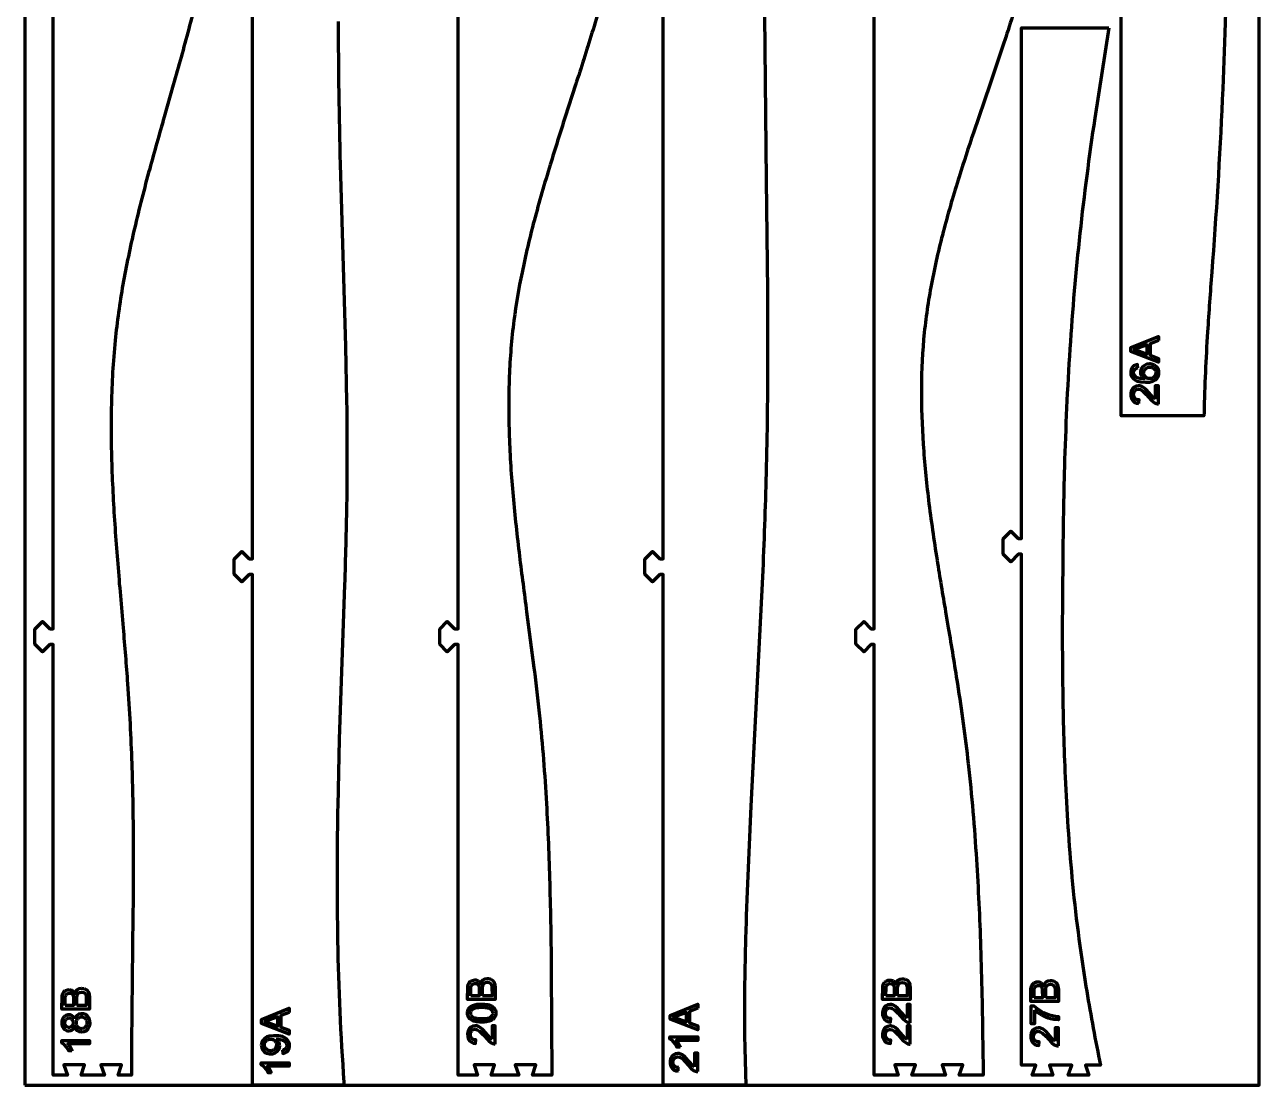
# Model space of a CAD drawing. Extents: x 233 to 1433, y 0 to 2800.
# Drawn here: x 233 to 1433, y 0 to 1031 of the extents above; entities that cross this region are included whole.
import ezdxf

# ---------------------------------------------------------------- set-up
doc = ezdxf.new("R2010")
doc.units = 0
doc.layers.add('mainlayer', color=1, linetype='CONTINUOUS', lineweight=100)

msp = doc.modelspace()

# ---------------------------------------------------------------- linework, layer by layer
at = {"layer": 'mainlayer', "color": 1}
for points in [[(233, 0), (1433, 0), (1433, 0), (1433, 2800), (1433, 2800), (233, 2800), (233, 2800), (233, 0)], [(1335.1, 723.8), (1326.9, 720.7), (1326.9, 720.7), (1326.9, 709.5), (1326.9, 709.5), (1335.1, 706.5), (1335.1, 706.5), (1335.1, 702.7), (1335.1, 702.7), (1308.2, 713), (1308.2, 713), (1308.2, 716.9), (1308.2, 716.9), (1335.1, 727.9), (1335.1, 727.9), (1335.1, 723.8)], [(1316.1, 713.4), (1324, 710.5), (1324, 710.5), (1324, 719.6), (1324, 719.6), (1311.5, 715.1), (1311.5, 715.1), (1311, 714.9)], [(1315, 697.3), (1314.7, 700.6), (1314.7, 700.6), (1312.6, 700), (1312.6, 700), (1310.8, 699.1), (1310.8, 699.1), (1309.4, 697.6), (1309.4, 697.6), (1308.5, 695.8), (1308.5, 695.8), (1308.1, 693.7), (1308.1, 693.7), (1308.2, 690.9), (1308.2, 690.9), (1309, 688.7), (1309, 688.7), (1310.4, 686.8), (1310.4, 686.8), (1312.1, 685.5), (1312.1, 685.5), (1314.4, 684.4), (1314.4, 684.4), (1318, 683.6), (1318, 683.6), (1322.5, 683.3), (1322.5, 683.3), (1326.4, 683.5), (1326.4, 683.5), (1329.6, 684.3), (1329.6, 684.3), (1332.1, 685.6), (1332.1, 685.6), (1333.8, 687.3), (1333.8, 687.3), (1334.9, 689.3), (1334.9, 689.3), (1335.5, 691.6), (1335.5, 691.6), (1335.3, 694.4), (1335.3, 694.4), (1334.6, 696.5), (1334.6, 696.5), (1333.3, 698.3), (1333.3, 698.3), (1331.6, 699.7), (1331.6, 699.7), (1331, 700)], [(1312.2, 696), (1313.7, 696.9), (1313.7, 696.9), (1315, 697.3)], [(1326.3, 701.1), (1323.6, 700.7), (1323.6, 700.7), (1321.3, 699.7), (1321.3, 699.7), (1319.5, 698.1), (1319.5, 698.1), (1318.2, 696.2), (1318.2, 696.2), (1317.6, 693.9), (1317.6, 693.9), (1317.6, 693.1)], [(1324, 697.3), (1323.3, 697)], [(1325.9, 697.7), (1325.5, 697.6)], [(1327.6, 697.6), (1326.7, 697.7)], [(1331.2, 696), (1330.4, 696.7)], [(1318.5, 689.5), (1319.6, 687.9), (1319.6, 687.9), (1321.2, 686.6), (1321.2, 686.6), (1316.9, 687), (1316.9, 687), (1314.4, 687.7), (1314.4, 687.7), (1312.6, 688.9), (1312.6, 688.9), (1311.4, 690.3), (1311.4, 690.3), (1310.8, 692), (1310.8, 692), (1310.8, 692.7)], [(1320.6, 693.5), (1320.5, 692.5)], [(1320.7, 691.2), (1320.8, 690.6)], [(1321, 694.7), (1320.8, 694.2)], [(1322.6, 688.2), (1322.9, 688)], [(1323.5, 687.7), (1324.8, 687.2)], [(1327.1, 687.1), (1327.9, 687.2)], [(1331.4, 689.1), (1331.7, 689.5)], [(1332.2, 690.3), (1332.8, 692.2), (1332.8, 692.2), (1332.8, 692.4)], [(1315.5, 679.9), (1313.3, 679.5), (1313.3, 679.5), (1311.3, 678.6), (1311.3, 678.6), (1309.7, 677), (1309.7, 677), (1308.6, 674.9), (1308.6, 674.9), (1308.1, 672.4), (1308.1, 672.4), (1308.2, 669.7), (1308.2, 669.7), (1308.8, 667.3), (1308.8, 667.3), (1310, 665.4), (1310, 665.4), (1311.8, 663.9), (1311.8, 663.9), (1314, 663), (1314, 663), (1315.8, 662.7)], [(1316.1, 665.9), (1316.2, 666.1), (1316.2, 666.1), (1313.9, 666.5), (1313.9, 666.5), (1312.6, 667.3), (1312.6, 667.3), (1311.6, 668.4), (1311.6, 668.4), (1311, 669.8), (1311, 669.8), (1310.8, 672), (1310.8, 672), (1311.3, 673.9), (1311.3, 673.9), (1312.1, 675.1)], [(1315.4, 676.5), (1317.4, 676.1), (1317.4, 676.1), (1319.7, 674.7), (1319.7, 674.7), (1323, 671.5), (1323, 671.5), (1328.3, 665.5), (1328.3, 665.5), (1331, 663.4), (1331, 663.4), (1332.8, 662.5)], [(1330.1, 668.1), (1322.9, 676.1), (1322.9, 676.1), (1320.3, 678.3), (1320.3, 678.3), (1318.7, 679.2)], [(1335.1, 662.1), (1335.1, 679.9), (1335.1, 679.9), (1331.9, 679.9), (1331.9, 679.9), (1331.9, 666.7)], [(1315.9, 663.9), (1316, 664.2)], [(690.4, 93.7), (690.4, 83.5), (690.4, 83.5), (663.5, 83.5), (663.5, 83.5), (663.7, 95.7), (663.7, 95.7), (664.2, 98), (664.2, 98), (664.4, 98.5)], [(668.5, 98.3), (670.2, 98.9), (670.2, 98.9), (672.1, 98.8), (672.1, 98.8), (673.4, 98.1), (673.4, 98.1), (674.3, 96.9), (674.3, 96.9), (674.8, 94.9), (674.8, 94.9), (674.8, 87), (674.8, 87), (666.7, 87)], [(666.7, 87), (666.8, 94.9), (666.8, 94.9), (667.1, 96.5)], [(666.9, 101.4), (669.1, 102.3), (669.1, 102.3), (670.4, 102.5)], [(673.7, 101.6), (675, 100.4), (675, 100.4), (676.1, 98.7), (676.1, 98.7), (677.1, 100.9), (677.1, 100.9), (678.6, 102.5), (678.6, 102.5), (680.4, 103.5), (680.4, 103.5), (682.6, 103.8)], [(678, 87), (678.1, 95.5), (678.1, 95.5), (678.6, 97.5), (678.6, 97.5), (679.5, 98.9), (679.5, 98.9), (680.9, 99.8), (680.9, 99.8), (682.6, 100.1), (682.6, 100.1), (684.4, 99.8), (684.4, 99.8), (685.8, 99), (685.8, 99), (686.6, 97.8), (686.6, 97.8), (687.2, 95.8), (687.2, 95.8), (687.3, 87), (687.3, 87), (678, 87)], [(686.2, 103), (687.9, 101.9), (687.9, 101.9), (689.1, 100.4), (689.1, 100.4), (690, 98.1), (690, 98.1), (690.4, 95), (690.4, 95), (690.4, 93.7)], [(1093.8, 93.6), (1093.8, 83.3), (1093.8, 83.3), (1066.9, 83.3), (1066.9, 83.3), (1067, 95.6), (1067, 95.6), (1067.5, 97.9), (1067.5, 97.9), (1067.7, 98.4)], [(1071.9, 98.2), (1073.6, 98.8), (1073.6, 98.8), (1075.5, 98.7), (1075.5, 98.7), (1076.8, 98), (1076.8, 98), (1077.7, 96.7), (1077.7, 96.7), (1078.1, 94.7), (1078.1, 94.7), (1078.2, 86.9), (1078.2, 86.9), (1070.1, 86.9)], [(1070.1, 86.9), (1070.2, 94.7), (1070.2, 94.7), (1070.5, 96.4)], [(1070.2, 101.3), (1072.4, 102.2), (1072.4, 102.2), (1073.8, 102.3)], [(1077, 101.4), (1078.4, 100.2), (1078.4, 100.2), (1079.5, 98.6), (1079.5, 98.6), (1080.5, 100.7), (1080.5, 100.7), (1081.9, 102.3), (1081.9, 102.3), (1083.8, 103.3), (1083.8, 103.3), (1086, 103.6)], [(1081.4, 86.9), (1081.5, 95.4), (1081.5, 95.4), (1082, 97.4), (1082, 97.4), (1082.9, 98.8), (1082.9, 98.8), (1084.3, 99.6), (1084.3, 99.6), (1086, 99.9), (1086, 99.9), (1087.8, 99.6), (1087.8, 99.6), (1089.1, 98.8), (1089.1, 98.8), (1090, 97.6), (1090, 97.6), (1090.6, 95.6), (1090.6, 95.6), (1090.6, 86.9), (1090.6, 86.9), (1081.4, 86.9)], [(1089.5, 102.8), (1091.3, 101.7), (1091.3, 101.7), (1092.4, 100.2), (1092.4, 100.2), (1093.4, 97.9), (1093.4, 97.9), (1093.8, 94.8), (1093.8, 94.8), (1093.8, 93.6)], [(1237.8, 91.8), (1237.8, 81.6), (1237.8, 81.6), (1210.9, 81.6), (1210.9, 81.6), (1211, 93.8), (1211, 93.8), (1211.5, 96.1), (1211.5, 96.1), (1211.7, 96.6)], [(1215.8, 96.4), (1217.6, 97), (1217.6, 97), (1219.5, 96.9), (1219.5, 96.9), (1220.8, 96.2), (1220.8, 96.2), (1221.7, 95), (1221.7, 95), (1222.1, 93), (1222.1, 93), (1222.2, 85.1), (1222.2, 85.1), (1214.1, 85.1)], [(1214.2, 99.5), (1216.4, 100.4), (1216.4, 100.4), (1217.8, 100.6)], [(1221, 99.6), (1222.4, 98.5), (1222.4, 98.5), (1223.5, 96.8), (1223.5, 96.8), (1224.5, 99), (1224.5, 99), (1225.9, 100.6), (1225.9, 100.6), (1227.8, 101.6), (1227.8, 101.6), (1230, 101.9)], [(1225.4, 85.1), (1225.5, 93.6), (1225.5, 93.6), (1226, 95.6), (1226, 95.6), (1226.9, 97), (1226.9, 97), (1228.3, 97.9), (1228.3, 97.9), (1230, 98.2), (1230, 98.2), (1231.8, 97.9), (1231.8, 97.9), (1233.1, 97.1), (1233.1, 97.1), (1234, 95.9), (1234, 95.9), (1234.6, 93.8), (1234.6, 93.8), (1234.6, 85.1), (1234.6, 85.1), (1225.4, 85.1)], [(1233.5, 101.1), (1235.3, 99.9), (1235.3, 99.9), (1236.4, 98.5), (1236.4, 98.5), (1237.3, 96.2), (1237.3, 96.2), (1237.8, 93.1), (1237.8, 93.1), (1237.8, 91.8)], [(296.1, 84.3), (296.1, 74), (296.1, 74), (269.2, 74), (269.2, 74), (269.3, 86.3), (269.3, 86.3), (269.8, 88.6), (269.8, 88.6), (270, 89.1)], [(274.2, 88.9), (275.9, 89.5), (275.9, 89.5), (277.8, 89.4), (277.8, 89.4), (279.1, 88.7), (279.1, 88.7), (280, 87.4), (280, 87.4), (280.4, 85.4), (280.4, 85.4), (280.5, 77.6), (280.5, 77.6), (272.4, 77.6)], [(272.4, 77.6), (272.5, 85.4), (272.5, 85.4), (272.8, 87)], [(272.5, 92), (274.7, 92.9), (274.7, 92.9), (276.1, 93)], [(279.3, 92.1), (280.7, 90.9), (280.7, 90.9), (281.8, 89.3), (281.8, 89.3), (282.8, 91.4), (282.8, 91.4), (284.2, 93), (284.2, 93), (286.1, 94), (286.1, 94), (288.3, 94.3)], [(283.7, 77.6), (283.8, 86.1), (283.8, 86.1), (284.3, 88.1), (284.3, 88.1), (285.2, 89.5), (285.2, 89.5), (286.6, 90.3), (286.6, 90.3), (288.3, 90.6), (288.3, 90.6), (290.1, 90.3), (290.1, 90.3), (291.4, 89.5), (291.4, 89.5), (292.3, 88.3), (292.3, 88.3), (292.9, 86.3), (292.9, 86.3), (292.9, 77.6), (292.9, 77.6), (283.7, 77.6)], [(291.8, 93.5), (293.6, 92.4), (293.6, 92.4), (294.7, 90.9), (294.7, 90.9), (295.7, 88.6), (295.7, 88.6), (296.1, 85.5), (296.1, 85.5), (296.1, 84.3)], [(1214.1, 85.1), (1214.2, 93), (1214.2, 93), (1214.5, 94.6)], [(490, 70.9), (481.9, 67.7), (481.9, 67.7), (481.9, 56.5), (481.9, 56.5), (490, 53.5), (490, 53.5), (490, 49.8), (490, 49.8), (463.1, 60.1), (463.1, 60.1), (463.1, 63.9), (463.1, 63.9), (490, 74.9), (490, 74.9), (490, 70.9)], [(887.3, 75), (879.1, 71.8), (879.1, 71.8), (879.1, 60.6), (879.1, 60.6), (887.3, 57.7), (887.3, 57.7), (887.3, 53.9), (887.3, 53.9), (860.4, 64.2), (860.4, 64.2), (860.4, 68), (860.4, 68), (887.3, 79), (887.3, 79), (887.3, 75)], [(1074.3, 78.6), (1072, 78.2), (1072, 78.2), (1070.1, 77.3), (1070.1, 77.3), (1068.4, 75.7), (1068.4, 75.7), (1067.3, 73.6), (1067.3, 73.6), (1066.8, 71.1), (1066.8, 71.1), (1066.9, 68.4), (1066.9, 68.4), (1067.6, 66), (1067.6, 66), (1068.8, 64.1), (1068.8, 64.1), (1070.5, 62.6), (1070.5, 62.6), (1072.8, 61.7), (1072.8, 61.7), (1074.6, 61.4), (1074.6, 61.4), (1074.9, 64.8), (1074.9, 64.8), (1072.7, 65.2), (1072.7, 65.2), (1071.3, 65.9), (1071.3, 65.9), (1070.3, 67.1), (1070.3, 67.1), (1069.7, 68.4), (1069.7, 68.4), (1069.6, 70.7), (1069.6, 70.7), (1070.1, 72.6), (1070.1, 72.6), (1070.9, 73.8)], [(1074.2, 75.2), (1076.1, 74.8), (1076.1, 74.8), (1078.4, 73.4), (1078.4, 73.4), (1081.8, 70.2), (1081.8, 70.2), (1087, 64.2), (1087, 64.2), (1089.7, 62.1), (1089.7, 62.1), (1091.5, 61.2)], [(1088.8, 66.8), (1081.7, 74.8), (1081.7, 74.8), (1079, 77), (1079, 77), (1077.4, 77.9)], [(1093.8, 60.8), (1093.8, 78.6), (1093.8, 78.6), (1090.6, 78.6), (1090.6, 78.6), (1090.6, 65.4)], [(1214.4, 72.9), (1214.4, 59.7), (1214.4, 59.7), (1211.3, 59.7), (1211.3, 59.7), (1211.3, 77.1), (1211.3, 77.1), (1213.8, 77.1), (1213.8, 77.1), (1217, 74.6), (1217, 74.6), (1221.1, 72)], [(1221.5, 68.1), (1216.8, 71), (1216.8, 71), (1214.4, 72.9)], [(271.2, 66.4), (269.9, 64.6), (269.9, 64.6), (269.2, 62.4), (269.2, 62.4), (269.1, 59.8), (269.1, 59.8), (269.6, 57.5), (269.6, 57.5), (270.6, 55.6), (270.6, 55.6), (271.1, 55.1)], [(276, 53), (277.8, 53.2), (277.8, 53.2), (279.4, 54), (279.4, 54), (280.6, 55.2), (280.6, 55.2), (281.5, 57), (281.5, 57), (282.4, 54.8), (282.4, 54.8), (283.9, 53.2), (283.9, 53.2), (285.9, 52.2), (285.9, 52.2), (288.3, 51.9), (288.3, 51.9), (290.8, 52.2), (290.8, 52.2), (293, 53.3), (293, 53.3), (294.8, 55), (294.8, 55), (296, 57.2), (296, 57.2), (296.5, 59.8), (296.5, 59.8), (296.4, 62.7), (296.4, 62.7), (295.7, 65.1), (295.7, 65.1), (294.2, 67.2), (294.2, 67.2), (292.3, 68.7), (292.3, 68.7), (290.1, 69.5), (290.1, 69.5), (287.8, 69.6), (287.8, 69.6), (285.6, 69.1), (285.6, 69.1), (283.7, 68), (283.7, 68), (282.3, 66.2), (282.3, 66.2), (281.5, 64.6)], [(281.5, 64.6), (280.3, 66.7), (280.3, 66.7), (279, 67.8), (279, 67.8), (277.5, 68.4), (277.5, 68.4), (276.1, 68.5)], [(471.1, 60.5), (479, 57.5), (479, 57.5), (479, 66.6), (479, 66.6), (466.5, 62.1), (466.5, 62.1), (466, 61.9)], [(677.2, 61.4), (676.8, 61.4)], [(687.8, 68.4), (687.9, 68.5)], [(868.3, 64.6), (876.2, 61.6), (876.2, 61.6), (876.2, 70.7), (876.2, 70.7), (863.7, 66.2), (863.7, 66.2), (863.2, 66)], [(1230.4, 68.1), (1234.9, 67.2), (1234.9, 67.2), (1237.8, 66.9), (1237.8, 66.9), (1237.8, 63.5), (1237.8, 63.5), (1233.3, 64), (1233.3, 64), (1230.1, 64.7)], [(483.5, 34.2), (483.8, 31), (483.8, 31), (486, 31.5), (486, 31.5), (487.8, 32.5), (487.8, 32.5), (489.2, 33.9), (489.2, 33.9), (490.1, 35.7), (490.1, 35.7), (490.5, 37.8), (490.5, 37.8), (490.4, 40), (490.4, 40), (489.9, 42), (489.9, 42), (488.9, 43.7), (488.9, 43.7), (487.5, 45.2), (487.5, 45.2), (485.7, 46.4), (485.7, 46.4), (483.5, 47.3), (483.5, 47.3), (479.6, 48), (479.6, 48), (474.8, 48.1), (474.8, 48.1), (470.8, 47.7), (470.8, 47.7), (468.5, 47), (468.5, 47), (466.2, 45.6), (466.2, 45.6), (464.4, 43.7)], [(670.9, 57.8), (668.7, 57.5), (668.7, 57.5), (666.7, 56.6), (666.7, 56.6), (665.1, 55), (665.1, 55), (664, 52.9), (664, 52.9), (663.5, 50.4), (663.5, 50.4), (663.6, 47.6), (663.6, 47.6), (664.2, 45.3), (664.2, 45.3), (665.4, 43.3), (665.4, 43.3), (667.2, 41.9), (667.2, 41.9), (669.4, 41), (669.4, 41), (671.2, 40.7), (671.2, 40.7), (671.6, 44.1), (671.6, 44.1), (669.3, 44.5), (669.3, 44.5), (668, 45.2), (668, 45.2), (667, 46.3), (667, 46.3), (666.4, 47.7), (666.4, 47.7), (666.2, 49.9), (666.2, 49.9), (666.7, 51.9), (666.7, 51.9), (667.5, 53)], [(670.8, 54.4), (672.8, 54), (672.8, 54), (675.1, 52.7), (675.1, 52.7), (678.4, 49.4), (678.4, 49.4), (683.7, 43.5), (683.7, 43.5), (686.3, 41.4), (686.3, 41.4), (688.1, 40.5)], [(685.5, 46.1), (678.3, 54.1), (678.3, 54.1), (675.7, 56.3), (675.7, 56.3), (674.1, 57.2)], [(690.4, 40.1), (690.4, 57.9), (690.4, 57.9), (687.3, 57.9), (687.3, 57.9), (687.3, 44.7)], [(1074.3, 57.7), (1072, 57.3), (1072, 57.3), (1070.1, 56.4), (1070.1, 56.4), (1068.4, 54.8), (1068.4, 54.8), (1067.3, 52.7), (1067.3, 52.7), (1066.8, 50.2), (1066.8, 50.2), (1066.9, 47.5), (1066.9, 47.5), (1067.6, 45.1), (1067.6, 45.1), (1068.8, 43.2), (1068.8, 43.2), (1070.5, 41.7), (1070.5, 41.7), (1072.8, 40.8), (1072.8, 40.8), (1074.6, 40.5), (1074.6, 40.5), (1074.9, 43.9), (1074.9, 43.9), (1072.7, 44.3), (1072.7, 44.3), (1071.3, 45.1), (1071.3, 45.1), (1070.3, 46.2), (1070.3, 46.2), (1069.7, 47.6), (1069.7, 47.6), (1069.6, 49.8), (1069.6, 49.8), (1070.1, 51.7), (1070.1, 51.7), (1070.9, 52.9)], [(1074.2, 54.3), (1076.1, 53.9), (1076.1, 53.9), (1078.4, 52.5), (1078.4, 52.5), (1081.8, 49.3), (1081.8, 49.3), (1087, 43.3), (1087, 43.3), (1089.7, 41.2), (1089.7, 41.2), (1091.5, 40.3)], [(1088.8, 45.9), (1081.7, 53.9), (1081.7, 53.9), (1079, 56.1), (1079, 56.1), (1077.4, 57)], [(1093.8, 39.9), (1093.8, 57.7), (1093.8, 57.7), (1090.6, 57.7), (1090.6, 57.7), (1090.6, 44.5)], [(1218.3, 55.9), (1216, 55.6), (1216, 55.6), (1214.1, 54.6), (1214.1, 54.6), (1212.4, 53.1), (1212.4, 53.1), (1211.3, 51), (1211.3, 51), (1210.8, 48.5), (1210.8, 48.5), (1210.9, 45.7), (1210.9, 45.7), (1211.6, 43.3), (1211.6, 43.3), (1212.8, 41.4), (1212.8, 41.4), (1214.5, 40), (1214.5, 40), (1216.8, 39.1), (1216.8, 39.1), (1218.6, 38.8), (1218.6, 38.8), (1218.9, 42.2), (1218.9, 42.2), (1216.7, 42.6), (1216.7, 42.6), (1215.3, 43.3), (1215.3, 43.3), (1214.3, 44.4), (1214.3, 44.4), (1213.7, 45.8), (1213.7, 45.8), (1213.5, 48), (1213.5, 48), (1214.1, 49.9), (1214.1, 49.9), (1214.9, 51.1)], [(1218.2, 52.5), (1220.1, 52.1), (1220.1, 52.1), (1222.4, 50.8), (1222.4, 50.8), (1225.8, 47.5), (1225.8, 47.5), (1231, 41.6), (1231, 41.6), (1233.7, 39.4), (1233.7, 39.4), (1235.5, 38.6)], [(1232.8, 44.2), (1225.7, 52.2), (1225.7, 52.2), (1223, 54.4), (1223, 54.4), (1221.4, 55.2)], [(1237.8, 38.2), (1237.8, 55.9), (1237.8, 55.9), (1234.6, 55.9), (1234.6, 55.9), (1234.6, 42.8)], [(279, 33.6), (275.9, 33.6), (275.9, 33.6), (274, 36.8), (274, 36.8), (271.8, 39.4), (271.8, 39.4), (269.5, 41.1), (269.5, 41.1), (269.1, 41.4), (269.1, 41.4), (269.1, 43.5), (269.1, 43.5), (296.1, 43.5), (296.1, 43.5), (296.1, 40.2), (296.1, 40.2), (275.1, 40.2), (275.1, 40.2), (276.8, 38), (276.8, 38), (278.7, 34.4), (278.7, 34.4), (279, 33.6)], [(463, 38.9), (463.4, 36.4), (463.4, 36.4), (464.4, 34.2), (464.4, 34.2), (466.2, 32.3), (466.2, 32.3), (468.4, 31.1), (468.4, 31.1), (471.1, 30.5), (471.1, 30.5), (474, 30.6), (474, 30.6), (476.5, 31.4), (476.5, 31.4), (478.5, 32.8), (478.5, 32.8), (480, 34.7), (480, 34.7), (480.8, 36.8), (480.8, 36.8), (480.9, 38.4)], [(471.9, 44.5), (471.5, 44.5)], [(479.9, 42.2), (478.5, 44), (478.5, 44), (477.4, 44.9)], [(870.2, 37.1), (867, 37.1), (867, 37.1), (865.2, 40.3), (865.2, 40.3), (862.9, 42.9), (862.9, 42.9), (860.7, 44.7), (860.7, 44.7), (860.2, 44.9), (860.2, 44.9), (860.2, 47), (860.2, 47), (887.3, 47), (887.3, 47), (887.3, 43.7), (887.3, 43.7), (866.2, 43.7), (866.2, 43.7), (867.9, 41.5), (867.9, 41.5), (869.9, 37.9), (869.9, 37.9), (870.2, 37.1)], [(867.7, 31), (865.5, 30.7), (865.5, 30.7), (863.5, 29.7), (863.5, 29.7), (861.9, 28.2), (861.9, 28.2), (860.8, 26.1), (860.8, 26.1), (860.3, 23.6), (860.3, 23.6), (860.4, 20.8), (860.4, 20.8), (861, 18.4), (861, 18.4), (862.2, 16.5), (862.2, 16.5), (864, 15.1), (864, 15.1), (866.2, 14.2), (866.2, 14.2), (868, 13.9)], [(868.4, 17.3), (866.1, 17.7), (866.1, 17.7), (864.8, 18.4), (864.8, 18.4), (863.8, 19.5), (863.8, 19.5), (863.2, 20.9), (863.2, 20.9), (863, 23.1), (863, 23.1), (863.5, 25), (863.5, 25), (864.3, 26.2)], [(867.6, 27.6), (869.6, 27.2), (869.6, 27.2), (871.9, 25.9), (871.9, 25.9), (875.2, 22.6), (875.2, 22.6), (880.5, 16.7), (880.5, 16.7), (883.2, 14.5), (883.2, 14.5), (885, 13.7)], [(882.3, 19.3), (875.1, 27.3), (875.1, 27.3), (872.5, 29.5), (872.5, 29.5), (870.9, 30.4)], [(887.3, 13.3), (887.3, 31.1), (887.3, 31.1), (884.1, 31.1), (884.1, 31.1), (884.1, 17.9)], [(473, 12.1), (469.8, 12.1), (469.8, 12.1), (467.9, 15.3), (467.9, 15.3), (465.7, 17.9), (465.7, 17.9), (463.5, 19.7), (463.5, 19.7), (463, 19.9), (463, 19.9), (463, 22), (463, 22), (490, 22), (490, 22), (490, 18.7), (490, 18.7), (469, 18.7), (469, 18.7), (470.7, 16.5), (470.7, 16.5), (472.7, 12.9), (472.7, 12.9), (473, 12.1)]]:
    msp.add_lwpolyline(points, dxfattribs=at)
at = {"layer": 'mainlayer', "color": 0}
for points in [[(1416.6, 1451.2), (1412.2, 1359.9), (1412.2, 1359.9), (1407.4, 1260.3), (1407.4, 1260.3), (1404.9, 1193.9), (1404.9, 1193.9), (1399.6, 1022.8), (1399.6, 1022.8), (1397.5, 968.4)], [(543.3, 3), (543.6, 0), (543.6, 0), (454.4, 0), (454.4, 0), (454.4, 496.3), (454.4, 496.3), (451.2, 496.3), (451.2, 496.3), (444, 489.2), (444, 489.2), (436.6, 496.6), (436.6, 496.6), (436.6, 511.4), (436.6, 511.4), (444, 518.8), (444, 518.8), (451.2, 511.7), (451.2, 511.7), (454.4, 511.7), (454.4, 511.7), (454.4, 1426.3)], [(933.9, 3), (934.1, 0), (934.1, 0), (853.5, 0), (853.5, 0), (853.5, 496.3), (853.5, 496.3), (850.3, 496.3), (850.3, 496.3), (843.2, 489.2), (843.2, 489.2), (835.7, 496.6), (835.7, 496.6), (835.7, 511.4), (835.7, 511.4), (843.2, 518.8), (843.2, 518.8), (850.3, 511.7), (850.3, 511.7), (853.5, 511.7), (853.5, 511.7), (853.5, 1426.3)], [(338.2, 165.2), (336.8, 41), (336.8, 41), (336.7, 10), (336.7, 10), (323.8, 10), (323.8, 10), (327.1, 20), (327.1, 20), (307.1, 20), (307.1, 20), (310.5, 10), (310.5, 10), (287.8, 10), (287.8, 10), (291.1, 20), (291.1, 20), (271.1, 20), (271.1, 20), (274.5, 10), (274.5, 10), (260.8, 10), (260.8, 10), (260.8, 428.3), (260.8, 428.3), (257.6, 428.3), (257.6, 428.3), (250.4, 421.2), (250.4, 421.2), (243, 428.6), (243, 428.6), (243, 443.4), (243, 443.4), (250.4, 450.8), (250.4, 450.8), (257.6, 443.7), (257.6, 443.7), (260.8, 443.7), (260.8, 443.7), (260.8, 1358.3)], [(744.8, 110.9), (745.5, 10), (745.5, 10), (726.5, 10), (726.5, 10), (729.8, 20), (729.8, 20), (709.8, 20), (709.8, 20), (713.2, 10), (713.2, 10), (686.5, 10), (686.5, 10), (689.8, 20), (689.8, 20), (669.8, 20), (669.8, 20), (673.2, 10), (673.2, 10), (654.2, 10), (654.2, 10), (654.2, 428.3), (654.2, 428.3), (650.9, 428.3), (650.9, 428.3), (643.8, 421.2), (643.8, 421.2), (636.4, 428.6), (636.4, 428.6), (636.4, 443.4), (636.4, 443.4), (643.8, 450.8), (643.8, 450.8), (650.9, 443.7), (650.9, 443.7), (654.2, 443.7), (654.2, 443.7), (654.2, 1358.3)], [(1164.2, 41), (1164.5, 10), (1164.5, 10), (1141.4, 10), (1141.4, 10), (1144.7, 20), (1144.7, 20), (1124.7, 20), (1124.7, 20), (1128, 10), (1128, 10), (1095.4, 10), (1095.4, 10), (1098.7, 20), (1098.7, 20), (1078.7, 20), (1078.7, 20), (1082, 10), (1082, 10), (1058.8, 10), (1058.8, 10), (1058.8, 428.3), (1058.8, 428.3), (1055.6, 428.3), (1055.6, 428.3), (1048.5, 421.2), (1048.5, 421.2), (1041, 428.6), (1041, 428.6), (1041, 443.4), (1041, 443.4), (1048.5, 450.8), (1048.5, 450.8), (1055.6, 443.7), (1055.6, 443.7), (1058.8, 443.7), (1058.8, 443.7), (1058.8, 1358.3)], [(1379.3, 653.8), (1379.2, 650.6), (1379.2, 650.6), (1298.9, 650.6), (1298.9, 650.6), (1298.9, 1147)], [(951.7, 1072.3), (953.8, 879.7), (953.8, 879.7), (954.9, 771.9), (954.9, 771.9), (955.1, 710.3)], [(1277.7, 24), (1278.6, 19.7), (1278.6, 19.7), (1264.1, 19.7), (1264.1, 19.7), (1267.4, 9.7), (1267.4, 9.7), (1247.4, 9.7), (1247.4, 9.7), (1250.7, 19.7), (1250.7, 19.7), (1229.1, 19.7), (1229.1, 19.7), (1232.4, 9.7), (1232.4, 9.7), (1212.4, 9.7), (1212.4, 9.7), (1215.7, 19.7), (1215.7, 19.7), (1201.8, 19.7), (1201.8, 19.7), (1201.8, 516.1), (1201.8, 516.1), (1198.5, 516.1), (1198.5, 516.1), (1191.4, 508.9), (1191.4, 508.9), (1183.9, 516.3), (1183.9, 516.3), (1183.9, 531.2), (1183.9, 531.2), (1191.4, 538.6), (1191.4, 538.6), (1198.5, 531.4), (1198.5, 531.4), (1201.8, 531.4), (1201.8, 531.4), (1201.8, 1027.7), (1201.8, 1027.7), (1286.8, 1027.7)], [(1286.8, 1027.7), (1273.1, 939.9)], [(377.4, 972.3), (368.6, 941.2)], [(768.4, 972.3), (758.4, 941.2)], [(1171, 972.3), (1155.1, 925.7)], [(539.7, 895.1), (544.8, 718), (544.8, 718), (545.9, 664.1)], [(1387.6, 800.8), (1386.8, 790.2)], [(1242, 511.5), (1241.7, 477.6)], [(950.1, 494.2), (945.3, 398.6), (945.3, 398.6), (938.8, 271.3), (938.8, 271.3), (935.3, 188.7), (935.3, 188.7), (934.4, 164.8)], [(543.9, 486.3), (538.8, 336.3), (538.8, 336.3), (537.3, 271.3), (537.3, 271.3), (537.2, 266.9)], [(326, 475.6), (328.7, 444.6)], [(720.9, 460.1), (728, 405.8)], [(1128.1, 460.1), (1130.7, 444.6)]]:
    msp.add_lwpolyline(points, dxfattribs=at)
for points in [[(406, 1080.9), (401.8, 1062.7), (397.3, 1044.6), (392.4, 1026.6)], [(800, 1077), (795.2, 1058.8), (789.9, 1040.7), (784.4, 1022.7)], [(1203.5, 1073.1), (1198.2, 1054.9), (1192.6, 1036.8), (1186.6, 1018.8)], [(537.8, 1033.8), (537.8, 987.6), (538.4, 941.4), (539.7, 895.1)], [(392.4, 1026.6), (387.6, 1008.4), (382.6, 990.3), (377.4, 972.3)], [(784.4, 1022.7), (779.2, 1005.8), (773.9, 989), (768.4, 972.3)], [(1186.6, 1018.8), (1181.5, 1003.3), (1176.3, 987.7), (1171, 972.3)], [(1397.5, 968.4), (1395.1, 912.5), (1391.8, 856.6), (1387.6, 800.8)], [(368.6, 941.2), (363.8, 924.4), (359.1, 907.6), (354.5, 890.8)], [(758.4, 941.2), (753.4, 925.7), (748.6, 910.2), (743.8, 894.7)], [(1273.1, 939.9), (1261.9, 865.5), (1253.8, 790.8), (1248.9, 715.8)], [(1155.1, 925.7), (1150.4, 911.5), (1145.7, 897.3), (1141.3, 883)], [(354.5, 890.8), (349.2, 871.5), (344.3, 852.1), (339.7, 832.6)], [(743.8, 894.7), (738.3, 876.7), (733.1, 858.5), (728.2, 840.3)], [(1141.3, 883), (1136, 866.3), (1131.1, 849.5), (1126.6, 832.6)], [(728.2, 840.3), (723.8, 823.6), (719.9, 806.8), (716.4, 789.9)], [(339.7, 832.6), (335.5, 814.6), (331.8, 796.5), (328.5, 778.3)], [(1126.6, 832.6), (1122.2, 815.9), (1118.3, 799.1), (1115, 782.1)], [(716.4, 789.9), (713.2, 774.5), (710.6, 758.9), (708.5, 743.3)], [(1115, 782.1), (1111.7, 765.4), (1109.2, 748.6), (1107.4, 731.7)], [(1386.8, 790.2), (1385.3, 770.9), (1383.9, 751.6), (1382.7, 732.2)], [(328.5, 778.3), (325.3, 760.2), (322.8, 742.1), (321, 723.9)], [(708.5, 743.3), (706.2, 725.3), (704.7, 707.2), (704, 689)], [(1382.7, 732.2), (1381, 706.1), (1379.9, 680), (1379.3, 653.8)], [(321, 723.9), (318.9, 703.3), (317.7, 682.6), (317.3, 661.9)], [(1107.4, 731.7), (1105.6, 713.6), (1104.6, 695.5), (1104.6, 677.4)], [(955.1, 710.3), (955.1, 671.8), (954.6, 633.3), (953.7, 594.7)], [(1248.9, 715.8), (1246.4, 677.6), (1244.7, 639.3), (1243.6, 601)], [(704, 689), (703.3, 669.6), (703.3, 650.2), (704, 630.8)], [(1104.6, 677.4), (1104.5, 659.2), (1105.1, 641.1), (1106.3, 623.1)], [(317.3, 661.9), (316.8, 641.2), (317, 620.5), (317.7, 599.8)], [(545.9, 664.1), (546.4, 630.7), (546.4, 597.3), (545.9, 563.9)], [(704, 630.8), (704.7, 611.4), (705.9, 592), (707.7, 572.6)], [(1106.3, 623.1), (1107.6, 604.9), (1109.3, 586.8), (1111.5, 568.7)], [(1243.6, 601), (1242.8, 571.2), (1242.3, 541.3), (1242, 511.5)], [(317.7, 599.8), (318.5, 579.1), (319.6, 558.4), (321.1, 537.7)], [(953.7, 594.7), (952.8, 561.2), (951.6, 527.7), (950.1, 494.2)], [(707.7, 572.6), (709.5, 553.2), (711.6, 533.8), (713.9, 514.4)], [(1111.5, 568.7), (1114, 549.3), (1116.7, 529.9), (1119.8, 510.5)], [(545.9, 563.9), (545.4, 538.1), (544.8, 512.2), (543.9, 486.3)], [(321.1, 537.7), (322.6, 517), (324.2, 496.3), (326, 475.6)], [(713.9, 514.4), (716.2, 496.3), (718.5, 478.2), (720.9, 460.1)], [(1119.8, 510.5), (1122.5, 493.7), (1125.2, 476.9), (1128.1, 460.1)], [(1241.7, 477.6), (1241.4, 446.5), (1241.5, 415.4), (1241.9, 384.3)], [(328.7, 444.6), (330.2, 426.5), (331.7, 408.4), (333, 390.2)], [(1130.7, 444.6), (1133.8, 426.5), (1136.8, 408.4), (1139.6, 390.2)], [(728, 405.8), (730, 390.3), (731.7, 374.7), (733.4, 359.2)], [(333, 390.2), (334.9, 364.4), (336.2, 338.5), (337.1, 312.6)], [(1139.6, 390.2), (1143.7, 364.5), (1147.2, 338.6), (1150.1, 312.6)], [(1241.9, 384.3), (1242.2, 356), (1243.1, 327.8), (1244.3, 299.5)], [(733.4, 359.2), (736.3, 330.8), (738.5, 302.3), (740.1, 273.8)], [(337.1, 312.6), (337.8, 289.4), (338.3, 266.1), (338.4, 242.8)], [(1150.1, 312.6), (1153.5, 281.7), (1156.1, 250.6), (1158.1, 219.5)], [(1244.3, 299.5), (1245.7, 267), (1247.9, 234.5), (1250.9, 202)], [(537.2, 266.9), (536.5, 224.7), (536.5, 182.5), (537.2, 140.3)], [(740.1, 273.8), (741.6, 248), (742.6, 222.1), (743.3, 196.2)], [(338.4, 242.8), (338.5, 216.9), (338.5, 191.1), (338.2, 165.2)], [(1158.1, 219.5), (1159.9, 191.1), (1161.2, 162.6), (1162.1, 134.2)], [(743.3, 196.2), (744.1, 167.8), (744.6, 139.3), (744.8, 110.9)], [(1250.9, 202), (1254.2, 166.6), (1258.8, 131.2), (1264.5, 96.1)], [(934.4, 164.8), (933.7, 143.1), (933.1, 121.4), (932.8, 99.8)], [(537.2, 140.3), (537.9, 94.5), (540, 48.7), (543.3, 3)], [(1162.1, 134.2), (1163.1, 103.1), (1163.8, 72.1), (1164.2, 41)], [(932.8, 99.8), (932.3, 67.5), (932.7, 35.2), (933.9, 3)], [(1264.5, 96.1), (1268.5, 72), (1272.9, 47.9), (1277.7, 24)]]:
    msp.add_open_spline(points, degree=3, dxfattribs=at)
at = {"layer": 'mainlayer', "color": 1}
for points in [[(1311, 714.9), (1312.7, 714.5), (1314.4, 714.1), (1316.1, 713.4)], [(1311.6, 695.4), (1311.8, 695.6), (1312, 695.9), (1312.2, 696)], [(1323.3, 697), (1322.7, 696.7), (1322.2, 696.3), (1321.7, 695.8)], [(1325.5, 697.6), (1325, 697.6), (1324.5, 697.5), (1324, 697.3)], [(1326.3, 697.7), (1326.1, 697.7), (1326, 697.7), (1325.9, 697.7)], [(1327.9, 700.9), (1327.4, 701), (1326.8, 701.1), (1326.3, 701.1)], [(1326.7, 697.7), (1326.6, 697.7), (1326.4, 697.7), (1326.3, 697.7)], [(1328.8, 697.4), (1328.4, 697.5), (1328, 697.6), (1327.6, 697.6)], [(1331, 700), (1330, 700.5), (1329, 700.8), (1327.9, 700.9)], [(1329.8, 697), (1329.5, 697.2), (1329.1, 697.3), (1328.8, 697.4)], [(1330.4, 696.7), (1330.2, 696.8), (1330, 696.9), (1329.8, 697)], [(1331.7, 695.6), (1331.6, 695.7), (1331.4, 695.9), (1331.2, 696)], [(1310.8, 692.7), (1310.8, 693.2), (1310.8, 693.7), (1311, 694.1)], [(1311, 694.1), (1311.1, 694.6), (1311.3, 695), (1311.6, 695.4)], [(1317.6, 693.1), (1317.6, 692.3), (1317.7, 691.4), (1318, 690.7)], [(1318, 690.7), (1318.1, 690.3), (1318.3, 689.9), (1318.5, 689.5)], [(1320.5, 692.5), (1320.5, 692.1), (1320.6, 691.6), (1320.7, 691.2)], [(1320.8, 694.2), (1320.7, 693.9), (1320.7, 693.7), (1320.6, 693.5)], [(1320.8, 690.6), (1321, 690.1), (1321.3, 689.6), (1321.6, 689.2)], [(1321.3, 695.3), (1321.2, 695.1), (1321.1, 694.9), (1321, 694.7)], [(1321.7, 695.8), (1321.6, 695.6), (1321.5, 695.5), (1321.3, 695.3)], [(1321.6, 689.2), (1321.8, 689), (1321.9, 688.8), (1322.1, 688.7)], [(1322.1, 688.7), (1322.3, 688.5), (1322.4, 688.4), (1322.6, 688.2)], [(1322.9, 688), (1323.1, 687.9), (1323.3, 687.8), (1323.5, 687.7)], [(1324.8, 687.2), (1325.3, 687.1), (1325.8, 687.1), (1326.3, 687.1)], [(1326.3, 687.1), (1326.6, 687.1), (1326.9, 687.1), (1327.1, 687.1)], [(1327.9, 687.2), (1328.1, 687.3), (1328.2, 687.3), (1328.4, 687.4)], [(1328.4, 687.4), (1328.7, 687.5), (1329.1, 687.6), (1329.4, 687.7)], [(1329.4, 687.7), (1329.5, 687.8), (1329.7, 687.9), (1329.9, 687.9)], [(1329.9, 687.9), (1330.5, 688.2), (1331, 688.6), (1331.4, 689.1)], [(1332.1, 695), (1332, 695.2), (1331.8, 695.4), (1331.7, 695.6)], [(1331.7, 689.5), (1331.9, 689.8), (1332.1, 690), (1332.2, 690.3)], [(1332.7, 693.3), (1332.6, 693.9), (1332.4, 694.5), (1332.1, 695)], [(1332.8, 692.8), (1332.8, 693), (1332.8, 693.2), (1332.7, 693.3)], [(1332.8, 692.4), (1332.8, 692.6), (1332.8, 692.7), (1332.8, 692.8)], [(1312.1, 675.1), (1312.5, 675.4), (1312.9, 675.7), (1313.3, 675.9)], [(1313.3, 675.9), (1313.7, 676.2), (1314.2, 676.3), (1314.6, 676.4)], [(1314.6, 676.4), (1314.9, 676.4), (1315.2, 676.5), (1315.4, 676.5)], [(1318.7, 679.2), (1317.7, 679.6), (1316.6, 679.9), (1315.5, 679.9)], [(1315.8, 662.7), (1315.8, 662.9), (1315.9, 663.1), (1315.9, 663.3)], [(1315.9, 663.3), (1315.9, 663.5), (1315.9, 663.7), (1315.9, 663.9)], [(1316, 664.7), (1316, 664.9), (1316.1, 665.1), (1316.1, 665.3)], [(1316, 664.2), (1316, 664.4), (1316, 664.5), (1316, 664.7)], [(1316.1, 665.3), (1316.1, 665.5), (1316.1, 665.7), (1316.1, 665.9)], [(1331.9, 666.7), (1331.2, 667.1), (1330.6, 667.6), (1330.1, 668.1)], [(1332.8, 662.5), (1333.5, 662.2), (1334.3, 662.1), (1335.1, 662.1)], [(664.4, 98.5), (664.6, 99.1), (665, 99.7), (665.5, 100.2)], [(665.5, 100.2), (665.9, 100.7), (666.3, 101.1), (666.9, 101.4)], [(667.1, 96.5), (667.2, 96.8), (667.4, 97.2), (667.6, 97.5)], [(667.6, 97.5), (667.8, 97.8), (668.1, 98.1), (668.5, 98.3)], [(670.4, 102.5), (671.1, 102.5), (671.7, 102.4), (672.3, 102.2)], [(672.3, 102.2), (672.8, 102), (673.3, 101.8), (673.7, 101.6)], [(682.6, 103.8), (683.5, 103.8), (684.3, 103.7), (685.1, 103.4)], [(685.1, 103.4), (685.5, 103.3), (685.8, 103.2), (686.2, 103)], [(1067.7, 98.4), (1068, 99), (1068.4, 99.6), (1068.8, 100.1)], [(1068.8, 100.1), (1069.2, 100.5), (1069.7, 100.9), (1070.2, 101.3)], [(1070.5, 96.4), (1070.6, 96.7), (1070.7, 97), (1070.9, 97.3)], [(1070.9, 97.3), (1071.2, 97.6), (1071.5, 98), (1071.9, 98.2)], [(1073.8, 102.3), (1074.4, 102.3), (1075.1, 102.2), (1075.7, 102)], [(1075.7, 102), (1076.2, 101.9), (1076.6, 101.7), (1077, 101.4)], [(1086, 103.6), (1086.8, 103.6), (1087.7, 103.5), (1088.5, 103.3)], [(1088.5, 103.3), (1088.8, 103.1), (1089.2, 103), (1089.5, 102.8)], [(1211.7, 96.6), (1212, 97.2), (1212.4, 97.8), (1212.8, 98.3)], [(1212.8, 98.3), (1213.2, 98.8), (1213.7, 99.2), (1214.2, 99.5)], [(1214.9, 95.5), (1215.2, 95.9), (1215.5, 96.2), (1215.8, 96.4)], [(1217.8, 100.6), (1218.4, 100.6), (1219.1, 100.5), (1219.7, 100.3)], [(1219.7, 100.3), (1220.2, 100.1), (1220.6, 99.9), (1221, 99.6)], [(1230, 101.9), (1230.8, 101.9), (1231.7, 101.8), (1232.5, 101.5)], [(1232.5, 101.5), (1232.8, 101.4), (1233.2, 101.3), (1233.5, 101.1)], [(270, 89.1), (270.3, 89.7), (270.7, 90.3), (271.1, 90.8)], [(271.1, 90.8), (271.5, 91.2), (272, 91.6), (272.5, 92)], [(272.8, 87), (272.9, 87.4), (273, 87.7), (273.2, 88)], [(273.2, 88), (273.5, 88.3), (273.8, 88.6), (274.2, 88.9)], [(276.1, 93), (276.7, 93), (277.4, 92.9), (278, 92.7)], [(278, 92.7), (278.5, 92.6), (278.9, 92.4), (279.3, 92.1)], [(288.3, 94.3), (289.1, 94.3), (290, 94.2), (290.8, 94)], [(290.8, 94), (291.1, 93.8), (291.5, 93.7), (291.8, 93.5)], [(1214.5, 94.6), (1214.6, 94.9), (1214.7, 95.3), (1214.9, 95.5)], [(663.4, 70), (663.4, 71.1), (663.6, 72.2), (664, 73.3)], [(664, 73.3), (664.3, 74), (664.7, 74.6), (665.2, 75.2)], [(665.2, 75.2), (665.8, 75.9), (666.5, 76.5), (667.3, 76.9)], [(667.7, 73.5), (667.2, 73), (666.8, 72.4), (666.5, 71.8)], [(667.3, 76.9), (668.7, 77.7), (670.2, 78.3), (671.8, 78.6)], [(669.1, 74.4), (668.6, 74.2), (668.1, 73.9), (667.7, 73.5)], [(672.4, 75.3), (671.2, 75.1), (670.2, 74.9), (669.1, 74.4)], [(671.8, 78.6), (672.3, 78.7), (672.9, 78.7), (673.4, 78.8)], [(679.6, 75.5), (677.1, 75.6), (674.7, 75.5), (672.4, 75.3)], [(673.4, 78.8), (676.3, 79.1), (679.2, 79), (682, 78.6)], [(684.2, 74.8), (682.7, 75.2), (681.1, 75.4), (679.6, 75.5)], [(682, 78.6), (683.7, 78.4), (685.3, 77.9), (686.8, 77.1)], [(685.3, 74.4), (684.9, 74.6), (684.6, 74.7), (684.2, 74.8)], [(686.7, 73.4), (686.3, 73.8), (685.8, 74.1), (685.3, 74.4)], [(687.5, 72.4), (687.3, 72.8), (687.1, 73.1), (686.7, 73.4)], [(686.8, 77.1), (687.5, 76.7), (688.2, 76.2), (688.8, 75.6)], [(688.1, 71.2), (688, 71.6), (687.8, 72), (687.5, 72.4)], [(688.8, 75.6), (689.2, 75.2), (689.6, 74.7), (690, 74.1)], [(690, 74.1), (690.4, 73.3), (690.6, 72.5), (690.8, 71.7)], [(1070.9, 73.8), (1071.2, 74.1), (1071.6, 74.4), (1072, 74.6)], [(1072, 74.6), (1072.5, 74.9), (1072.9, 75), (1073.4, 75.1)], [(1073.4, 75.1), (1073.7, 75.1), (1073.9, 75.2), (1074.2, 75.2)], [(1077.4, 77.9), (1076.4, 78.3), (1075.4, 78.6), (1074.3, 78.6)], [(1221.1, 72), (1224, 70.4), (1227.2, 69.1), (1230.4, 68.1)], [(272.1, 67.2), (271.8, 67), (271.4, 66.7), (271.2, 66.4)], [(271.9, 61.5), (271.8, 61.1), (271.8, 60.8), (271.8, 60.5)], [(271.8, 60.5), (271.8, 60), (271.9, 59.6), (272.1, 59.1)], [(272.3, 62.8), (272.1, 62.4), (271.9, 61.9), (271.9, 61.5)], [(274, 68.2), (273.3, 68), (272.7, 67.6), (272.1, 67.2)], [(273.1, 63.9), (272.7, 63.5), (272.5, 63.2), (272.3, 62.8)], [(274.4, 64.8), (273.9, 64.6), (273.4, 64.3), (273.1, 63.9)], [(276.1, 68.5), (275.4, 68.5), (274.7, 68.4), (274, 68.2)], [(275.7, 65.1), (275.2, 65.1), (274.8, 65), (274.4, 64.8)], [(277, 65), (276.6, 65.1), (276.1, 65.2), (275.7, 65.1)], [(278.3, 64.5), (277.9, 64.8), (277.5, 64.9), (277, 65)], [(278.6, 64.3), (278.5, 64.4), (278.4, 64.5), (278.3, 64.5)], [(279.5, 63.3), (279.3, 63.7), (279, 64), (278.6, 64.3)], [(280.1, 62.1), (280, 62.5), (279.8, 62.9), (279.5, 63.3)], [(279.9, 59), (280.1, 59.4), (280.2, 59.8), (280.3, 60.3)], [(280.3, 60.8), (280.3, 61.2), (280.2, 61.7), (280.1, 62.1)], [(280.3, 60.3), (280.3, 60.5), (280.3, 60.6), (280.3, 60.8)], [(283, 60.8), (282.9, 60.2), (283, 59.7), (283.1, 59.1)], [(283.4, 63.1), (283.2, 62.5), (283, 62), (283, 61.4)], [(283, 61.4), (283, 61.2), (283, 61), (283, 60.8)], [(284.3, 64.5), (284, 64.1), (283.7, 63.6), (283.4, 63.1)], [(285.7, 65.5), (285.2, 65.3), (284.7, 64.9), (284.3, 64.5)], [(286.6, 65.9), (286.3, 65.8), (286, 65.7), (285.7, 65.5)], [(288.4, 66.3), (287.8, 66.2), (287.2, 66.1), (286.6, 65.9)], [(290.3, 66), (289.7, 66.2), (289.1, 66.3), (288.4, 66.3)], [(291.6, 65.3), (291.2, 65.6), (290.8, 65.8), (290.3, 66)], [(292.8, 64.2), (292.5, 64.6), (292.1, 65), (291.6, 65.3)], [(293.6, 62.7), (293.4, 63.2), (293.1, 63.7), (292.8, 64.2)], [(293.8, 61.1), (293.8, 61.6), (293.7, 62.2), (293.6, 62.7)], [(293.8, 59.9), (293.9, 60.3), (293.9, 60.7), (293.8, 61.1)], [(466, 61.9), (467.7, 61.6), (469.4, 61.1), (471.1, 60.5)], [(663.9, 67.2), (663.6, 68.1), (663.4, 69.1), (663.4, 70)], [(664.9, 65.4), (664.5, 65.9), (664.2, 66.6), (663.9, 67.2)], [(666.6, 63.8), (666, 64.3), (665.4, 64.8), (664.9, 65.4)], [(666.2, 70.5), (666.1, 70), (666.2, 69.5), (666.3, 69.1)], [(666.5, 71.8), (666.3, 71.4), (666.2, 70.9), (666.2, 70.5)], [(666.3, 69.1), (666.4, 68.6), (666.6, 68.2), (666.8, 67.8)], [(670.8, 62), (669.3, 62.3), (667.9, 63), (666.6, 63.8)], [(666.8, 67.8), (666.9, 67.7), (667, 67.6), (667.1, 67.4)], [(667.1, 67.4), (667.5, 67), (667.9, 66.6), (668.4, 66.3)], [(668.4, 66.3), (668.7, 66.1), (669.1, 65.9), (669.5, 65.8)], [(669.5, 65.8), (670.8, 65.3), (672.1, 65.1), (673.5, 65)], [(676.8, 61.4), (674.8, 61.4), (672.8, 61.6), (670.8, 62)], [(673.5, 65), (674.7, 64.8), (675.9, 64.8), (677.2, 64.8)], [(677.2, 64.8), (679.1, 64.8), (681.1, 64.9), (683, 65.2)], [(682, 61.7), (680.4, 61.5), (678.8, 61.4), (677.2, 61.4)], [(686.5, 63.1), (685.1, 62.4), (683.6, 62), (682, 61.7)], [(683, 65.2), (683.9, 65.4), (684.8, 65.7), (685.6, 66.1)], [(685.6, 66.1), (686.1, 66.4), (686.6, 66.7), (686.9, 67.2)], [(688, 64), (687.5, 63.6), (687, 63.3), (686.5, 63.1)], [(686.9, 67.2), (687.3, 67.5), (687.6, 67.9), (687.8, 68.4)], [(687.9, 68.5), (688, 68.9), (688.1, 69.4), (688.2, 69.8)], [(689.7, 65.8), (689.2, 65.1), (688.7, 64.5), (688, 64)], [(688.2, 69.8), (688.2, 70.3), (688.2, 70.7), (688.1, 71.2)], [(690.6, 67.7), (690.4, 67), (690.1, 66.4), (689.7, 65.8)], [(690.9, 70.1), (690.9, 69.3), (690.8, 68.5), (690.6, 67.7)], [(690.8, 71.7), (690.9, 71.2), (690.9, 70.6), (690.9, 70.1)], [(863.2, 66), (864.9, 65.7), (866.6, 65.2), (868.3, 64.6)], [(1090.6, 65.4), (1090, 65.8), (1089.4, 66.3), (1088.8, 66.8)], [(1091.5, 61.2), (1092.2, 60.9), (1093, 60.8), (1093.8, 60.8)], [(1230.1, 64.7), (1227.1, 65.5), (1224.2, 66.7), (1221.5, 68.1)], [(271.1, 55.1), (271.6, 54.6), (272.2, 54.1), (272.8, 53.8)], [(272.1, 59.1), (272.2, 58.7), (272.4, 58.3), (272.7, 58)], [(272.7, 58), (273, 57.6), (273.3, 57.3), (273.7, 57.1)], [(272.8, 53.8), (273.4, 53.5), (274.1, 53.2), (274.8, 53.1)], [(273.7, 57.1), (274.1, 56.8), (274.5, 56.6), (274.9, 56.5)], [(274.8, 53.1), (275.2, 53), (275.6, 53), (276, 53)], [(274.9, 56.5), (275.3, 56.4), (275.6, 56.4), (275.9, 56.4)], [(275.9, 56.4), (276.4, 56.3), (276.8, 56.4), (277.2, 56.5)], [(277.2, 56.5), (277.7, 56.6), (278, 56.8), (278.4, 57.1)], [(278.4, 57.1), (278.7, 57.3), (279, 57.5), (279.2, 57.8)], [(279.2, 57.8), (279.5, 58.1), (279.8, 58.5), (279.9, 59)], [(283.1, 59.1), (283.3, 58.6), (283.5, 58.1), (283.8, 57.6)], [(283.8, 57.6), (284.2, 57.1), (284.7, 56.6), (285.2, 56.2)], [(285.2, 56.2), (285.7, 55.9), (286.2, 55.7), (286.7, 55.5)], [(286.7, 55.5), (287.3, 55.4), (287.8, 55.3), (288.4, 55.3)], [(288.4, 55.3), (289, 55.3), (289.6, 55.4), (290.1, 55.6)], [(290.1, 55.6), (290.9, 55.8), (291.6, 56.2), (292.2, 56.7)], [(292.2, 56.7), (292.6, 57.2), (293, 57.6), (293.2, 58.2)], [(293.2, 58.2), (293.5, 58.7), (293.7, 59.3), (293.8, 59.9)], [(667.5, 53), (667.9, 53.4), (668.2, 53.7), (668.7, 53.9)], [(668.7, 53.9), (669.1, 54.1), (669.5, 54.3), (670, 54.4)], [(670, 54.4), (670.3, 54.4), (670.6, 54.4), (670.8, 54.4)], [(674.1, 57.2), (673.1, 57.6), (672, 57.8), (670.9, 57.8)], [(1070.9, 52.9), (1071.2, 53.2), (1071.6, 53.5), (1072, 53.7)], [(1072, 53.7), (1072.5, 54), (1072.9, 54.1), (1073.4, 54.2)], [(1073.4, 54.2), (1073.7, 54.2), (1073.9, 54.3), (1074.2, 54.3)], [(1077.4, 57), (1076.4, 57.4), (1075.4, 57.7), (1074.3, 57.7)], [(1214.9, 51.1), (1215.2, 51.5), (1215.6, 51.8), (1216, 52)], [(1216, 52), (1216.4, 52.2), (1216.9, 52.4), (1217.4, 52.4)], [(1217.4, 52.4), (1217.6, 52.5), (1217.9, 52.5), (1218.2, 52.5)], [(1221.4, 55.2), (1220.4, 55.7), (1219.4, 55.9), (1218.3, 55.9)], [(463.3, 41.2), (463.1, 40.5), (463, 39.7), (463, 38.9)], [(464.4, 43.7), (463.9, 43), (463.6, 42.1), (463.3, 41.2)], [(465.9, 40.6), (465.8, 40.1), (465.7, 39.6), (465.8, 39.1)], [(465.8, 39.1), (465.8, 38.5), (465.9, 38), (466.1, 37.5)], [(466.2, 41.2), (466.1, 41), (466, 40.8), (465.9, 40.6)], [(466.1, 37.5), (466.3, 37.1), (466.6, 36.6), (466.9, 36.2)], [(467, 42.6), (466.7, 42.2), (466.4, 41.7), (466.2, 41.2)], [(466.9, 36.2), (467, 36), (467.2, 35.9), (467.3, 35.8)], [(468.3, 43.6), (467.8, 43.3), (467.4, 43), (467, 42.6)], [(469.4, 44.1), (469, 44), (468.6, 43.8), (468.3, 43.6)], [(471.5, 44.5), (470.8, 44.5), (470.1, 44.4), (469.4, 44.1)], [(474.7, 44.1), (473.8, 44.4), (472.9, 44.5), (471.9, 44.5)], [(475.5, 43.7), (475.2, 43.8), (474.9, 44), (474.7, 44.1)], [(476.7, 42.7), (476.3, 43.1), (475.9, 43.4), (475.5, 43.7)], [(476.1, 35.2), (476.5, 35.5), (476.9, 35.9), (477.2, 36.4)], [(477.6, 41.4), (477.3, 41.9), (477, 42.3), (476.7, 42.7)], [(477.2, 36.4), (477.5, 36.9), (477.7, 37.4), (477.9, 37.9)], [(477.4, 44.9), (479.2, 44.9), (480.9, 44.7), (482.7, 44.2)], [(478, 39.9), (477.9, 40.5), (477.8, 41), (477.6, 41.4)], [(477.9, 37.9), (478, 38.6), (478.1, 39.3), (478, 39.9)], [(480.6, 40.8), (480.4, 41.2), (480.2, 41.7), (479.9, 42.2)], [(480.9, 38.4), (480.9, 39.2), (480.8, 40), (480.6, 40.8)], [(482.7, 44.2), (483.7, 44), (484.6, 43.6), (485.4, 43)], [(485.4, 43), (485.9, 42.7), (486.3, 42.3), (486.7, 41.9)], [(486.7, 41.9), (487.1, 41.4), (487.4, 40.8), (487.6, 40.2)], [(487.4, 36.7), (487.3, 36.4), (487, 36), (486.8, 35.7)], [(487.8, 38.5), (487.8, 37.9), (487.6, 37.3), (487.4, 36.7)], [(487.6, 40.2), (487.7, 39.6), (487.8, 39.1), (487.8, 38.5)], [(687.3, 44.7), (686.6, 45.1), (686, 45.5), (685.5, 46.1)], [(688.1, 40.5), (688.9, 40.2), (689.7, 40.1), (690.4, 40.1)], [(1090.6, 44.5), (1090, 44.9), (1089.4, 45.4), (1088.8, 45.9)], [(1091.5, 40.3), (1092.2, 40), (1093, 39.9), (1093.8, 39.9)], [(1234.6, 42.8), (1234, 43.2), (1233.4, 43.6), (1232.8, 44.2)], [(1235.5, 38.6), (1236.2, 38.3), (1237, 38.1), (1237.8, 38.2)], [(467.3, 35.8), (467.8, 35.3), (468.3, 34.9), (468.9, 34.6)], [(468.9, 34.6), (469.7, 34.2), (470.5, 34), (471.4, 33.9)], [(471.4, 33.9), (472.1, 33.8), (472.8, 33.9), (473.6, 34)], [(473.6, 34), (474, 34.1), (474.3, 34.2), (474.7, 34.3)], [(474.7, 34.3), (475.2, 34.5), (475.7, 34.8), (476.1, 35.2)], [(485.1, 34.6), (484.6, 34.4), (484.1, 34.2), (483.5, 34.2)], [(485.8, 34.9), (485.6, 34.8), (485.4, 34.7), (485.1, 34.6)], [(486.8, 35.7), (486.5, 35.4), (486.2, 35.1), (485.8, 34.9)], [(864.3, 26.2), (864.7, 26.6), (865.1, 26.9), (865.5, 27.1)], [(865.5, 27.1), (865.9, 27.3), (866.4, 27.5), (866.8, 27.5)], [(866.8, 27.5), (867.1, 27.6), (867.4, 27.6), (867.6, 27.6)], [(870.9, 30.4), (869.9, 30.8), (868.8, 31), (867.7, 31)], [(868, 13.9), (868, 14.1), (868.1, 14.3), (868.1, 14.5)], [(868.1, 15), (868.2, 15.2), (868.2, 15.4), (868.2, 15.6)], [(868.1, 14.5), (868.1, 14.7), (868.1, 14.8), (868.1, 15)], [(868.2, 15.6), (868.2, 15.8), (868.2, 16), (868.3, 16.2)], [(868.3, 16.7), (868.3, 16.9), (868.4, 17.1), (868.4, 17.3)], [(868.3, 16.2), (868.3, 16.3), (868.3, 16.5), (868.3, 16.7)], [(884.1, 17.9), (883.4, 18.3), (882.8, 18.7), (882.3, 19.3)], [(885, 13.7), (885.7, 13.4), (886.5, 13.2), (887.3, 13.3)]]:
    msp.add_open_spline(points, degree=3, dxfattribs=at)

doc.saveas('drawing.dxf')
